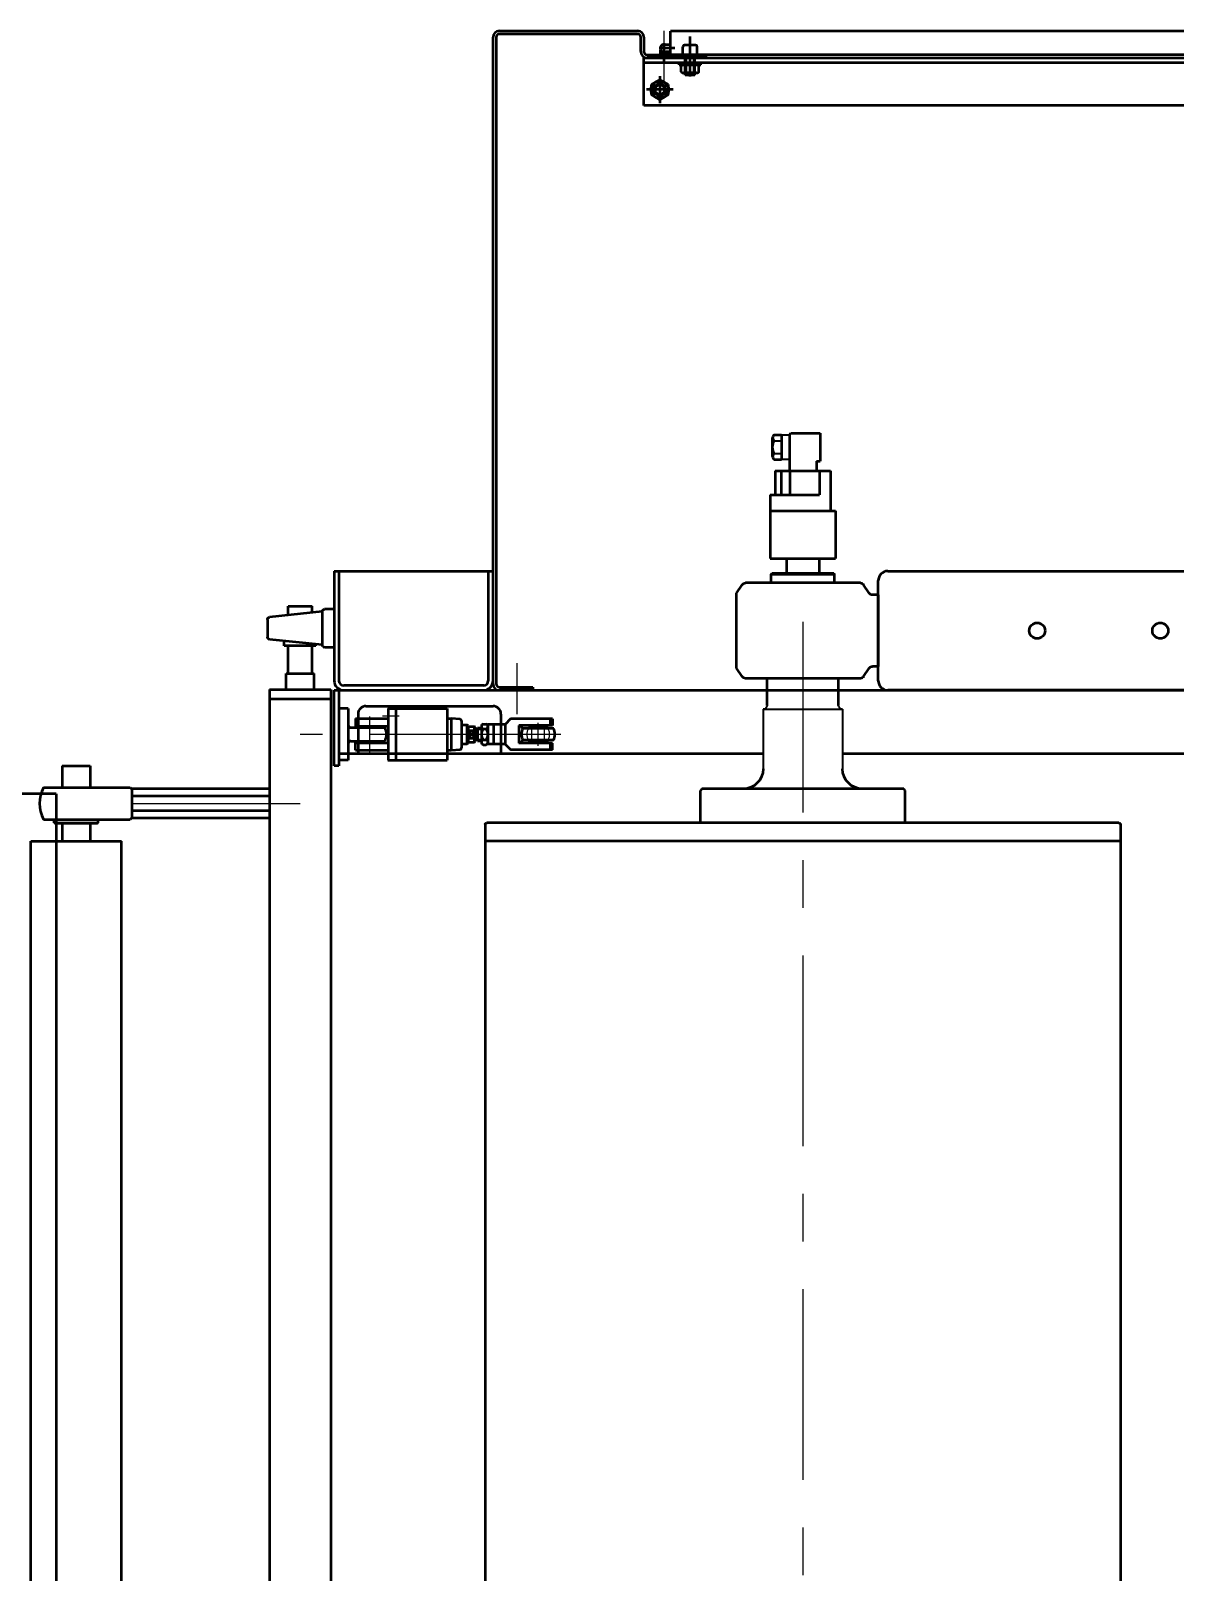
# Model space of a CAD drawing. Header units: millimetres. Extents: x 0 to 35640, y 0 to 17820.
# Drawn here: x 16228 to 17669, y 7559 to 9499 of the extents above; entities that cross this region are included whole.
import ezdxf

# ---------------------------------------------------------------- set-up
doc = ezdxf.new("R2010")
doc.units = ezdxf.units.MM
doc.header["$LTSCALE"] = 60
for name, pattern in [('ACISOWELD', [3, 2, -1]), ('AM_ISO08W050x2', [9, 6, -0.75, 1.5, -0.75]), ('CENTER', [7, 4, -1, 1, -1])]:
    doc.linetypes.add(name, pattern=pattern)
for name, color, linetype, lineweight in [('AM_0', 7, 'Continuous', 50), ('AM_3', 6, 'ACISOWELD', 25), ('AM_7', 4, 'CENTER', 25)]:
    doc.layers.add(name, color=color, linetype=linetype, lineweight=lineweight)

# ---------------------------------------------------------------- blocks, each defined once
blk = doc.blocks.new('UCP206 L')
at = {"layer": 'AM_0', "color": 1}
for p, q in [((134.062875, 41.10935), (156.149875, 41.10935)), ((124.109875, -27.89065), (131.078875, 38.42295)), ((166.102875, -27.89065), (159.132875, 38.42295)), ((167.305875, 19.99995), (161.069875, 19.99995)), ((167.305875, -20.00005), (167.305875, 19.99995)), ((121.105875, -42.89065), (121.105875, -30.89065)), ((124.105875, -27.89065), (166.105875, -27.89065)), ((167.305875, -20.00005), (165.273875, -20.00005)), ((169.105875, -42.89065), (169.105875, -30.89065)), ((121.105875, -42.89065), (169.105875, -42.89065))]:
    blk.add_line(p, q, dxfattribs=at)
for centre, start, end in [((134.062875, 38.10935), 90, 174), ((156.149875, 38.10935), 5.99999, 90), ((124.105875, -30.89065), 90, 180), ((166.105875, -30.89065), 0, 90)]:
    blk.add_arc(centre, 3, start, end, dxfattribs=at)
blk = doc.blocks.new('RH025 XX')
at = {"layer": 'AM_0', "color": 1}
for p, q in [((99, 41), (19, 41)), ((19, 41), (19, -41)), ((79, 41), (79, -41)), ((99, 41), (99, -21.1)), ((19, 20.5), (0, 20.5)), ((0, 20.5), (0, -20.5)), ((129, 35), (99, 35)), ((129, 27.1), (99, 27.1)), ((129, 35), (129, -35)), ((143.4, 36), (143.4, 27)), ((159, 27), (143.4, 27)), ((147.3, 38), (170.7, 38)), ((174.6, 27), (159, 27)), ((174.6, 36), (174.6, 27)), ((129, 16.3), (99, 16.3)), ((174.5, 17), (129, 17)), ((174.5, 17), (176.5, 15)), ((176.5, 15), (176.5, -22)), ((141.5, -17), (129, -17)), ((141.5, -17), (141.5, -22)), ((19, -20.5), (0, -20.5)), ((129, -35), (79, -35)), ((129, -21.1), (99, -21.1)), ((176.5, -22), (141.5, -22)), ((79, -41), (19, -41))]:
    blk.add_line(p, q, dxfattribs=at)
at = {"layer": 'AM_0', "color": 1, "lineweight": 35}
for p, q in [((144, 27), (144, 17)), ((151.2, 36), (151.2, 27)), ((166.8, 36), (166.8, 27)), ((174, 17), (174, 27)), ((144, 17), (174, 17))]:
    blk.add_line(p, q, dxfattribs=at)
at = {"layer": 'AM_0', "color": 1}
for centre, start, end in [((147.3, 33.2), 90, 144.3338), ((147.3, 33.2), 35.6662, 90), ((170.7, 33.2), 90, 144.3338), ((170.7, 33.2), 35.6662, 90)]:
    blk.add_arc(centre, 4.8, start, end, dxfattribs=at)
at = {"layer": 'AM_0', "color": 1, "lineweight": 35}
blk.add_arc((159, 21.8), 16.2, 61.2168, 118.7832, dxfattribs=at)
blk = doc.blocks.new('A$Cbaf24906')
at = {"layer": 'AM_0', "color": 1, "linetype": 'Continuous'}
for p, q in [((-45, 127), (-43, 129)), ((-45, -127), (-45, 127)), ((-2, 129), (-43, 129)), ((-315, 40), (-316, 39)), ((-316, -39), (-316, 39)), ((-304, 40), (-315, 40)), ((-315, 40), (-315, -40)), ((-150, 45), (-184, 45)), ((-316, -39), (-315, -40)), ((-304, -40), (-315, -40)), ((-150, -45), (-184, -45)), ((-43, -129), (-45, -127)), ((-2, -129), (-43, -129))]:
    blk.add_line(p, q, dxfattribs=at)
at = {"layer": 'AM_0', "color": 1, "lineweight": 35}
for p, q in [((-145, 50), (-70, 50)), ((-145, 50), (-145, -50)), ((-145, -50), (-70, -50))]:
    blk.add_line(p, q, dxfattribs=at)
at = {"layer": 'AM_0', "color": 1}
for centre, start, end in [((-70, 75), 270, 0), ((-70, -75), 0, 90)]:
    blk.add_arc(centre, 25, start, end, dxfattribs=at)
at = {"layer": 'AM_0', "color": 1, "lineweight": 35}
for centre, start, end in [((-150, 50), 270, 0), ((-150, -50), 0, 90)]:
    blk.add_arc(centre, 5, start, end, dxfattribs=at)
blk = doc.blocks.new('cil 800x2200 RISC')
at = {"layer": 'AM_0', "color": 1}
for p, q in [((-823, 0), (-823, 398)), ((-823, -398), (-823, 0)), ((-821, -400), (1621, -400))]:
    blk.add_line(p, q, dxfattribs=at)
for points in [[(-821, 400), (1621, 400)], [(-800, -400), (-800, 400)]]:
    blk.add_lwpolyline(points, dxfattribs=at)
for centre, start, end in [((-821, 398), 90, 180), ((-821, -398), 180, 270)]:
    blk.add_arc(centre, 2, start, end, dxfattribs=at)
at = {"layer": 'AM_7', "color": 1}
blk.add_lwpolyline([(-1076.3, 0), (1676.3, 0)], dxfattribs=at)
blk = doc.blocks.new('spp VAP p')
at = {"layer": 'AM_0', "color": 1, "linetype": 'Continuous'}
for p, q in [((-21.4, 45.3), (-28.5, 34.8)), ((55, 47.5), (-17.3, 47.5)), ((127.4, 47.5), (55, 47.5)), ((131.5, 45.3), (138.5, 34.8)), ((-28.4, 34.7), (-28.4, -59.7)), ((150, 32.5), (142.7, 32.5)), ((150, -57.5), (150, 32.5)), ((150, -57.5), (142.7, -57.5)), ((-28.5, -59.7), (-21.4, -70.2)), ((55, -72.5), (-17.3, -72.5)), ((127.4, -72.5), (55, -72.5)), ((138.5, -59.7), (131.5, -70.2))]:
    blk.add_line(p, q, dxfattribs=at)
for centre, start, end in [((-17.3, 42.5), 90, 146.211), ((127.4, 42.5), 33.5784, 90), ((142.7, 37.5), 213.578, 270), ((142.7, -62.5), 90, 146.198), ((-17.3, -67.5), 213.789, 270), ((127.4, -67.5), 270, 326.422)]:
    blk.add_arc(centre, 5, start, end, dxfattribs=at)
blk = doc.blocks.new('A$C8b9744b1')
at = {"color": 1}
for p, q in [((771.8, 4077.3), (5171.8, 4077.3)), ((771.8, 4017.3), (771.8, 4077.3)), ((771.8, 4071.3), (5171.8, 4071.3)), ((5171.8, 4017.3), (771.8, 4017.3))]:
    blk.add_line(p, q, dxfattribs=at)
at = {"layer": 'AM_0', "color": 1}
for p, q in [((581.8, 3289.3), (581.8, 4103.3)), ((585.8, 4103.3), (585.8, 3289.3)), ((589.8, 4111.3), (763.8, 4111.3)), ((763.8, 4107.3), (589.8, 4107.3)), ((767.8, 4085.3), (767.8, 4103.3)), ((771.8, 4103.3), (771.8, 4085.3)), ((797.3, 4073.1), (797.3, 4095.6)), ((805.3, 4093.8), (799.5, 4093.8)), ((1540.3, 4110.8), (805.3, 4110.8)), ((805.3, 4081.3), (805.3, 4110.8)), ((805.3, 4084.8), (805.3, 4093.8)), ((829.8, 4054), (829.8, 4104.3)), ((775.8, 4081.3), (849.8, 4081.3)), ((849.8, 4077.3), (775.8, 4077.3)), ((810.6, 4089.3), (791, 4089.3)), ((792.8, 4081.3), (792.8, 4087.1)), ((801.8, 4081.3), (792.8, 4081.3)), ((805.3, 4084.8), (799.5, 4084.8)), ((801.8, 4081.3), (801.8, 4084.8)), ((1540.3, 4081.3), (805.3, 4081.3)), ((820.8, 4081.3), (820.8, 4091.3)), ((836.8, 4093.3), (822.8, 4093.3)), ((823.8, 4058.3), (823.8, 4081.3)), ((824.8, 4058.3), (824.8, 4081.3)), ((834.8, 4058.3), (834.8, 4081.3)), ((835.8, 4058.3), (835.8, 4081.3)), ((838.8, 4081.3), (838.8, 4091.3)), ((849.8, 4081.3), (849.8, 4077.3)), ((816.3, 4068.3), (816.3, 4071.3)), ((816.3, 4068.3), (843.3, 4068.3)), ((818.8, 4059.8), (818.8, 4066.8)), ((838, 4068.3), (821.6, 4068.3)), ((838, 4058.3), (821.6, 4058.3)), ((823.8, 4055.3), (823.8, 4058.3)), ((835.8, 4055.3), (823.8, 4055.3)), ((824.3, 4059.8), (824.3, 4066.8)), ((824.8, 4055.3), (824.8, 4058.3)), ((834.8, 4055.3), (834.8, 4058.3)), ((835.3, 4059.8), (835.3, 4066.8)), ((835.8, 4055.3), (835.8, 4058.3)), ((840.8, 4059.8), (840.8, 4066.8)), ((843.3, 4068.3), (843.3, 4071.3)), ((808.7, 4037.3), (774.9, 4037.3)), ((791.8, 4050), (780.8, 4043.7)), ((780.8, 4043.7), (780.8, 4031)), ((791.8, 4054.2), (791.8, 4020.4)), ((802.8, 4043.7), (791.8, 4050)), ((802.8, 4031), (802.8, 4043.7)), ((780.8, 4031), (791.8, 4024.6)), ((791.8, 4024.6), (802.8, 4031)), ((1066.8, 3293.3), (1066.8, 3419.3)), ((1078.8, 3431.3), (1764.8, 3431.3)), ((323.9, 3375.8), (323.9, 3387.3)), ((323.9, 3387.3), (353.9, 3387.3)), ((353.9, 3378.9), (353.9, 3387.3)), ((323.9, 3302.3), (323.9, 3337.1)), ((353.9, 3302.3), (353.9, 3337.1)), ((321.4, 3282.3), (321.4, 3302.3)), ((321.4, 3302.3), (356.4, 3302.3)), ((356.4, 3282.3), (356.4, 3302.3)), ((300.5, 3282.3), (377.4, 3282.3)), ((300.5, 3282.3), (300.5, 500.3)), ((377.4, 3282.3), (377.4, 500.3)), ((589.8, 3285.3), (631.8, 3285.3)), ((631.8, 3281.3), (589.8, 3281.3)), ((631.8, 3285.3), (631.8, 3281.3)), ((1764.8, 3281.3), (1078.8, 3281.3)), ((300.5, 3270.3), (377.4, 3270.3)), ((387.6, 3258.3), (387.6, 3193.3)), ((399.6, 3258.3), (387.6, 3258.3)), ((399.6, 3258.3), (399.6, 3193.3)), ((408.6, 3245.8), (449.6, 3245.8)), ((408.6, 3245.8), (408.6, 3236.3)), ((449.5, 3258.3), (524, 3258.3)), ((449.6, 3258.3), (449.6, 3193.3)), ((459.6, 3258.3), (459.6, 3193.3)), ((524, 3258.3), (524, 3193.3)), ((524, 3245.8), (529, 3245.8)), ((529, 3245.8), (529, 3205.8)), ((540.3, 3244.9), (529, 3245.8)), ((542.1, 3242.9), (542.1, 3208.7)), ((603.9, 3245.3), (596.9, 3238.3)), ((656.6, 3245.3), (603.9, 3245.3)), ((653.8, 3245.3), (653.8, 3236.8)), ((656.6, 3245.3), (656.6, 3236.8)), ((402.6, 3234.3), (445.8, 3234.3)), ((408.6, 3236.3), (449.6, 3236.3)), ((542.1, 3237.8), (549.3, 3237.8)), ((550.3, 3236.8), (549.3, 3237.8)), ((549.3, 3213.8), (549.3, 3237.8)), ((550.3, 3236.8), (550.3, 3214.8)), ((550.3, 3235.8), (558.3, 3235.8)), ((550.3, 3230.8), (559.3, 3230.8)), ((559.3, 3220.8), (550.3, 3230.8)), ((559.3, 3230.8), (550.3, 3220.8)), ((550.3, 3220.8), (559.3, 3220.8)), ((559.3, 3234.8), (558.3, 3235.8)), ((558.3, 3230.8), (558.3, 3235.8)), ((558.3, 3215.8), (558.3, 3220.8)), ((559.3, 3234.8), (559.3, 3216.8)), ((562.3, 3233.8), (567.3, 3233.8)), ((562.3, 3233.8), (562.3, 3217.8)), ((562.3, 3232.8), (567.3, 3232.8)), ((567.3, 3235.8), (567.3, 3215.8)), ((569.3, 3238.8), (573.3, 3238.8)), ((569.3, 3232.8), (573.3, 3232.8)), ((575.3, 3238.3), (575.3, 3213.3)), ((596.9, 3238.3), (575.3, 3238.3)), ((582.5, 3238.3), (582.5, 3213.3)), ((596.9, 3238.3), (597, 3213.3)), ((656.6, 3236.8), (614.1, 3236.8)), ((614.1, 3236.8), (614.1, 3214.8)), ((615.8, 3236.8), (619.1, 3233.3)), ((658.3, 3233.3), (619.1, 3233.3)), ((648.4, 3236.3), (629, 3236.3)), ((402.6, 3217.3), (445.8, 3217.3)), ((408.6, 3215.3), (449.6, 3215.3)), ((408.6, 3205.8), (408.6, 3215.3)), ((408.6, 3205.8), (449.6, 3205.8)), ((524, 3205.8), (529, 3205.8)), ((529, 3205.8), (540.3, 3206.7)), ((542.1, 3213.8), (549.3, 3213.8)), ((549.3, 3213.8), (550.3, 3214.8)), ((550.3, 3215.8), (558.3, 3215.8)), ((558.3, 3215.8), (559.3, 3216.8)), ((562.3, 3218.8), (567.3, 3218.8)), ((562.3, 3217.8), (567.3, 3217.8)), ((569.3, 3218.8), (573.3, 3218.8)), ((569.3, 3212.8), (573.3, 3212.8)), ((596.9, 3213.3), (575.3, 3213.3)), ((597, 3213.3), (604, 3206.3)), ((656.6, 3206.3), (604, 3206.3)), ((656.6, 3214.8), (614.1, 3214.8)), ((619.1, 3218.3), (615.8, 3214.8)), ((658.3, 3218.3), (619.1, 3218.3)), ((648.4, 3215.3), (629, 3215.3)), ((653.8, 3214.8), (653.8, 3206.3)), ((656.6, 3206.3), (656.6, 3214.8)), ((39.5, 3186.3), (74.5, 3186.3)), ((39.5, 3186.3), (39.5, 3158.8)), ((74.5, 3186.3), (74.5, 3158.8)), ((399.6, 3193.3), (387.6, 3193.3)), ((449.5, 3193.3), (524, 3193.3)), ((16, 3158.8), (125, 3158.8)), ((125, 3158.8), (127, 3156.8)), ((300.5, 3157.3), (127, 3157.3)), ((127, 3156.8), (127, 3120.8)), ((300.5, 3148), (127, 3148)), ((300.5, 3129.6), (127, 3129.6)), ((16, 3118.8), (125, 3118.8)), ((29.5, 3114.4), (29.5, 3118.8)), ((29.5, 3114.4), (84.5, 3114.4)), ((29.5, 3114.4), (30.5, 3113.4)), ((83.5, 3113.4), (30.5, 3113.4)), ((39.5, 3113.4), (39.5, 3091.3)), ((74.5, 3113.4), (74.5, 3091.3)), ((83.5, 3113.4), (84.5, 3114.4)), ((84.5, 3114.4), (84.5, 3118.8)), ((127, 3120.8), (125, 3118.8)), ((300.5, 3120.3), (127, 3120.3)), ((0, 691.3), (0, 3091.3)), ((0, 3091.3), (114, 3091.3)), ((114, 691.3), (114, 3091.3))]:
    blk.add_line(p, q, dxfattribs=at)
at = {"layer": 'AM_0', "color": 1, "linetype": 'Continuous'}
for p, q in [((381.8, 3431.3), (381.8, 3293.3)), ((381.8, 3431.3), (581.8, 3431.3)), ((387.8, 3431.3), (387.8, 3293.3)), ((575.8, 3431.3), (575.8, 3293.3)), ((581.8, 3293.3), (581.8, 3431.3)), ((381.8, 3186.3), (381.8, 3281.3)), ((381.8, 3281.3), (2411.8, 3281.3)), ((387.8, 3281.3), (387.8, 3186.3)), ((570.8, 3287.3), (393.8, 3287.3)), ((393.8, 3281.3), (570.8, 3281.3)), ((421.8, 3261.3), (581.8, 3261.3)), ((411.8, 3251.3), (411.8, 3201.3)), ((591.8, 3251.3), (591.8, 3201.3)), ((921.8, 3201.3), (387.8, 3201.3)), ((1821.8, 3201.3), (1021.8, 3201.3)), ((387.8, 3186.3), (381.8, 3186.3))]:
    blk.add_line(p, q, dxfattribs=at)
at = {"layer": 'AM_0', "color": 1}
for points in [[(824.3, 4066.8), (824.3, 4066.9), (824.3, 4066.9), (824.3, 4067), (824.3, 4067), (824.3, 4067.1), (824.3, 4067.2), (824.2, 4067.2), (824.2, 4067.3), (824.2, 4067.3), (824.1, 4067.4), (824, 4067.5), (823.9, 4067.6), (823.8, 4067.7), (823.7, 4067.8), (823.5, 4067.9), (823.4, 4067.9), (823.2, 4068), (822.8, 4068.1), (822.4, 4068.2), (822, 4068.3), (821.6, 4068.3), (821.2, 4068.3), (820.7, 4068.2), (820.3, 4068.1), (820, 4068), (819.8, 4067.9), (819.7, 4067.9), (819.5, 4067.8), (819.4, 4067.7), (819.3, 4067.6), (819.1, 4067.5), (819.1, 4067.4), (819, 4067.3), (819, 4067.3), (818.9, 4067.2), (818.9, 4067.2), (818.9, 4067.1), (818.9, 4067), (818.9, 4067), (818.9, 4066.9), (818.8, 4066.9), (818.8, 4066.8)], [(818.8, 4059.8), (818.8, 4059.7), (818.9, 4059.7), (818.9, 4059.6), (818.9, 4059.6), (818.9, 4059.5), (818.9, 4059.5), (819, 4059.4), (819, 4059.3), (819, 4059.3), (819.1, 4059.2), (819.1, 4059.1), (819.3, 4059), (819.4, 4058.9), (819.5, 4058.8), (819.7, 4058.7), (819.8, 4058.7), (820, 4058.6), (820.3, 4058.5), (820.7, 4058.4), (821.2, 4058.3), (821.6, 4058.3), (822, 4058.3), (822.4, 4058.4), (822.8, 4058.5), (823.2, 4058.6), (823.4, 4058.7), (823.5, 4058.7), (823.7, 4058.8), (823.8, 4058.9), (823.9, 4059), (824, 4059.1), (824.1, 4059.2), (824.2, 4059.3), (824.2, 4059.3), (824.2, 4059.4), (824.3, 4059.5), (824.3, 4059.5), (824.3, 4059.6), (824.3, 4059.6), (824.3, 4059.7), (824.3, 4059.7), (824.3, 4059.8)], [(835.3, 4066.8), (835.3, 4066.8), (835.3, 4066.9), (835.3, 4066.9), (835.3, 4066.9), (835.3, 4066.9), (835.3, 4067), (835.2, 4067), (835.2, 4067), (835.2, 4067.1), (835.1, 4067.2), (835.1, 4067.2), (835, 4067.3), (835, 4067.3), (834.8, 4067.4), (834.6, 4067.5), (834.4, 4067.6), (833.8, 4067.8), (833.2, 4068), (832.5, 4068.1), (831.7, 4068.2), (830.9, 4068.3), (830, 4068.3), (829.2, 4068.3), (828.3, 4068.2), (827.5, 4068.2), (826.8, 4068), (826.1, 4067.9), (825.5, 4067.7), (825.3, 4067.6), (825, 4067.5), (824.8, 4067.4), (824.7, 4067.3), (824.6, 4067.3), (824.5, 4067.2), (824.5, 4067.2), (824.4, 4067.1), (824.4, 4067), (824.4, 4067), (824.4, 4067), (824.4, 4066.9), (824.3, 4066.9), (824.3, 4066.9), (824.3, 4066.9), (824.3, 4066.8), (824.3, 4066.8)], [(824.3, 4059.8), (824.3, 4059.8), (824.3, 4059.7), (824.3, 4059.7), (824.3, 4059.7), (824.4, 4059.7), (824.4, 4059.6), (824.4, 4059.6), (824.4, 4059.6), (824.4, 4059.5), (824.5, 4059.5), (824.5, 4059.4), (824.6, 4059.3), (824.7, 4059.3), (824.8, 4059.2), (825, 4059.1), (825.3, 4059), (825.8, 4058.8), (826.4, 4058.6), (827.1, 4058.5), (827.9, 4058.4), (828.7, 4058.3), (829.6, 4058.3), (830.5, 4058.3), (831.3, 4058.4), (832.1, 4058.4), (832.9, 4058.6), (833.5, 4058.7), (834.1, 4058.9), (834.4, 4059), (834.6, 4059.1), (834.8, 4059.2), (835, 4059.3), (835, 4059.3), (835.1, 4059.4), (835.1, 4059.5), (835.2, 4059.5), (835.2, 4059.6), (835.2, 4059.6), (835.3, 4059.6), (835.3, 4059.7), (835.3, 4059.7), (835.3, 4059.7), (835.3, 4059.7), (835.3, 4059.8), (835.3, 4059.8)], [(840.8, 4066.8), (840.8, 4066.9), (840.8, 4066.9), (840.8, 4067), (840.8, 4067), (840.7, 4067.1), (840.7, 4067.2), (840.7, 4067.2), (840.7, 4067.3), (840.6, 4067.3), (840.6, 4067.4), (840.5, 4067.5), (840.4, 4067.6), (840.3, 4067.7), (840.1, 4067.8), (840, 4067.9), (839.8, 4067.9), (839.7, 4068), (839.3, 4068.1), (838.9, 4068.2), (838.5, 4068.3), (838, 4068.3), (837.6, 4068.3), (837.2, 4068.2), (836.8, 4068.1), (836.4, 4068), (836.3, 4067.9), (836.1, 4067.9), (836, 4067.8), (835.8, 4067.7), (835.7, 4067.6), (835.6, 4067.5), (835.5, 4067.4), (835.5, 4067.3), (835.4, 4067.3), (835.4, 4067.2), (835.4, 4067.2), (835.4, 4067.1), (835.3, 4067), (835.3, 4067), (835.3, 4066.9), (835.3, 4066.9), (835.3, 4066.8)], [(835.3, 4059.8), (835.3, 4059.7), (835.3, 4059.7), (835.3, 4059.6), (835.3, 4059.6), (835.4, 4059.5), (835.4, 4059.5), (835.4, 4059.4), (835.4, 4059.3), (835.5, 4059.3), (835.5, 4059.2), (835.6, 4059.1), (835.7, 4059), (835.8, 4058.9), (836, 4058.8), (836.1, 4058.7), (836.3, 4058.7), (836.4, 4058.6), (836.8, 4058.5), (837.2, 4058.4), (837.6, 4058.3), (838, 4058.3), (838.5, 4058.3), (838.9, 4058.4), (839.3, 4058.5), (839.7, 4058.6), (839.8, 4058.7), (840, 4058.7), (840.1, 4058.8), (840.3, 4058.9), (840.4, 4059), (840.5, 4059.1), (840.6, 4059.2), (840.6, 4059.3), (840.7, 4059.3), (840.7, 4059.4), (840.7, 4059.5), (840.7, 4059.5), (840.8, 4059.6), (840.8, 4059.6), (840.8, 4059.7), (840.8, 4059.7), (840.8, 4059.8)]]:
    blk.add_lwpolyline(points, dxfattribs=at)
for centre, radius in [((791.8, 4037.3), 11), ((791.8, 4037.3), 8), ((791.8, 4037.3), 6), ((1266.8, 3356.3), 10), ((1421.8, 3356.3), 10)]:
    blk.add_circle(centre, radius, dxfattribs=at)
for centre, radius, start, end in [((589.8, 4103.3), 8, 90, 180), ((589.8, 4103.3), 4, 90, 180), ((763.8, 4103.3), 8, 0, 90), ((763.8, 4103.3), 4, 0, 90), ((797.3, 4089.3), 5, 64.1581, 295.842), ((775.8, 4085.3), 8, 180, 270), ((775.8, 4085.3), 4, 180, 270), ((822.8, 4091.3), 2, 90, 180), ((836.8, 4091.3), 2, 0, 90), ((791.8, 4037.3), 7, 90, 0), ((1078.8, 3419.3), 12, 90, 180), ((589.8, 3289.3), 8, 180, 270), ((589.8, 3289.3), 4, 180, 270), ((1078.8, 3293.3), 12, 180, 270), ((540.1, 3242.9), 2, 0, 86.8636), ((402.6, 3237.3), 3, 180, 270), ((426.6, 3225.8), 13.8, 130.6013, 142.0619), ((426.6, 3225.8), 13.8, 37.944, 49.399), ((426.6, 3225.8), 21, 336.139, 23.866), ((560.8, 3233.8), 1.5, 180, 0), ((570.5, 3235.8), 3.25, 112.62, 247.38), ((580.5, 3225.8), 13.2, 148.109, 211.891), ((572, 3235.8), 3.25, 292.62, 67.3801), ((562, 3225.8), 13.2, 328.109, 31.8908), ((638.7, 3225.8), 21, 159.055, 200.945), ((638.7, 3225.8), 14.3, 132.647, 148.346), ((638.7, 3225.8), 14.3, 31.6536, 47.1862), ((638.7, 3225.8), 21, 339.055, 20.9453), ((402.6, 3214.3), 3, 90, 180), ((426.7, 3225.8), 13.8, 217.938, 229.399), ((426.6, 3225.8), 13.8, 310.601, 322.062), ((540.1, 3208.7), 2, 272.686, 0), ((560.8, 3217.8), 1.5, 0, 180), ((570.5, 3215.8), 3.25, 112.62, 247.38), ((572, 3215.8), 3.25, 292.62, 67.3801), ((638.7, 3225.8), 14.3, 211.654, 227.269), ((638.7, 3225.8), 14.3, 312.731, 328.346), ((53.5, 3138.8), 42.5, 151.927, 208.0725)]:
    blk.add_arc(centre, radius, start, end, dxfattribs=at)
at = {"layer": 'AM_0', "color": 1, "linetype": 'Continuous'}
for centre, radius, start, end in [((393.8, 3293.3), 12, 180, 270), ((393.8, 3293.3), 6, 180, 270), ((569.8, 3293.3), 12, 270, 0), ((569.8, 3293.3), 6, 270, 0), ((421.8, 3251.3), 10, 90, 180), ((581.8, 3251.3), 10, 0, 90)]:
    blk.add_arc(centre, radius, start, end, dxfattribs=at)
at = {"layer": 'AM_3', "color": 1}
for p, q in [((630.7, 3215.3), (630.7, 3236.3)), ((646.7, 3215.3), (646.7, 3236.3))]:
    blk.add_line(p, q, dxfattribs=at)
for start, end in [(148.346, 211.654), (328.346, 31.6536)]:
    blk.add_arc((638.7, 3225.8), 14.3, start, end, dxfattribs=at)
at = {"layer": 'AM_7', "color": 1, "linetype": 'AM_ISO08W050x2'}
for p, q in [((797.3, 4047.3), (797.3, 4111.3)), ((611.8, 3315.3), (611.8, 3251.3))]:
    blk.add_line(p, q, dxfattribs=at)
at = {"layer": 'AM_7', "color": 1}
for p, q in [((426.6, 3200.7), (426.6, 3248.3)), ((442.6, 3249.1), (463.6, 3249.1)), ((638.7, 3211.3), (638.7, 3240.3)), ((667, 3225.8), (338.9, 3225.8)), ((442.6, 3202.6), (463.6, 3202.6)), ((127, 3138.8), (338.9, 3138.8))]:
    blk.add_line(p, q, dxfattribs=at)
at = {"color": 1}
for name, p, xscale, rotation in [('spp VAP p', (916.8, 3343.8), -1, 180), ('UCP206 L', (338.9, 3504.4), -1.000000000000002, 90)]:
    blk.add_blockref(name, p, dxfattribs=dict(at, xscale=xscale, rotation=rotation))
at = {"layer": 'AM_0', "color": 1, "rotation": 90}
blk.add_blockref('RH025 XX', (971.8, 3428.3), dxfattribs=at)
at = {"layer": 'AM_0', "color": 1, "xscale": -1.000000000000002, "rotation": 90}
blk.add_blockref('A$Cbaf24906', (971.8, 3112.3), dxfattribs=at)
at = {"layer": 'AM_0', "xscale": -1.000000000000002, "rotation": 90}
blk.add_blockref('cil 800x2200 RISC', (971.8, 2291.3), dxfattribs=at)

msp = doc.modelspace()

# ---------------------------------------------------------------- linework, layer by layer
at = {"layer": 'AM_0', "color": 1, "linetype": 'Continuous'}
for q in [(14745.304, 8538.867), (16260.304, 6018.867)]:
    msp.add_line((16260.304, 8538.867), q, dxfattribs=at)

# ---------------------------------------------------------------- block references
at = {"layer": 'AM_0', "color": 1}
msp.add_blockref('A$C8b9744b1', (16228.487, 5387.766), dxfattribs=at)

doc.saveas('drawing.dxf')
